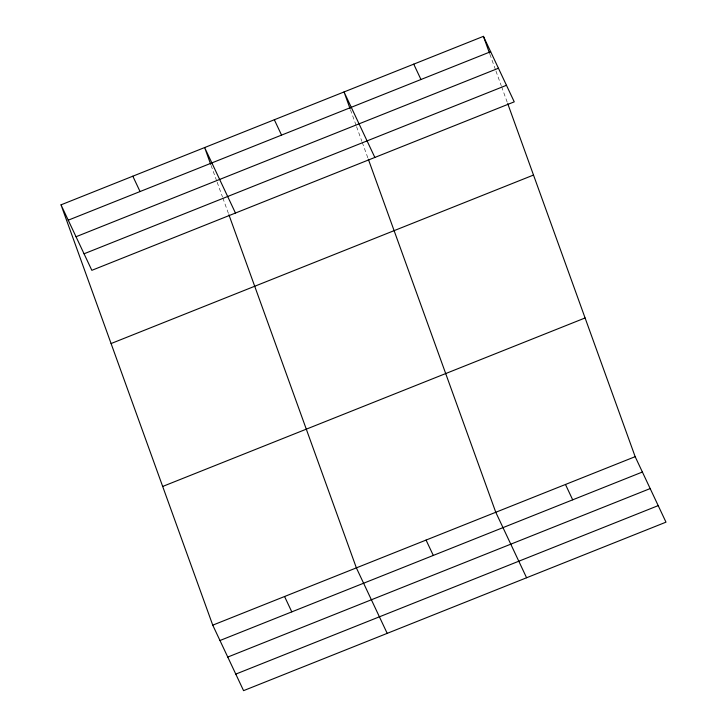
<?xml version="1.0" encoding="UTF-8"?>
<svg xmlns="http://www.w3.org/2000/svg" width="727" height="727" viewBox="0 0 727 727"><rect width="100%" height="100%" fill="white"/><g stroke="black" fill="none" stroke-linecap="round" stroke-linejoin="round"><path stroke-width="0.55" stroke-dasharray="3.63 2.73" d="M489.88 54.216L495.569 69.974M495.95 71.028L501.257 85.741M501.639 86.786L507.328 102.552M350.487 109.813L356.175 125.58M356.557 126.625L361.864 141.338M362.246 142.392L367.935 158.15M211.084 165.42L216.773 181.177M217.155 182.232L222.471 196.944M222.844 197.989L228.532 213.756"/><path stroke-width="1.09" d="M61.013 204.841L483.428 36.35L514.253 101.844L91.838 270.326L61.013 204.841L212.747 625.156L243.572 690.65L665.987 522.159L635.162 456.674L507.71 103.597M68.238 220.19L490.652 51.708M76.026 236.738L498.44 68.247M84.05 253.787L506.465 85.295M111.086 343.544L533.5 175.053M162.675 486.454L585.09 317.963M212.747 625.156L635.162 456.674M219.981 640.514L642.395 472.023M227.76 657.063L650.174 488.571M235.784 674.102L658.199 505.619M413.736 64.149L420.96 79.507M565.47 484.473L572.694 499.831M374.85 157.441L344.035 91.947L350.105 108.768M526.584 577.765L495.769 512.271L368.316 159.204M274.333 119.755L281.558 135.104M426.067 540.07L433.292 555.428M235.457 213.038L204.641 147.554L210.703 164.366M387.191 633.362L356.375 567.878L228.914 214.801M132.823 176.198L140.057 191.546M284.566 596.522L291.791 611.87M483.428 36.35L489.498 53.162"/></g></svg>
